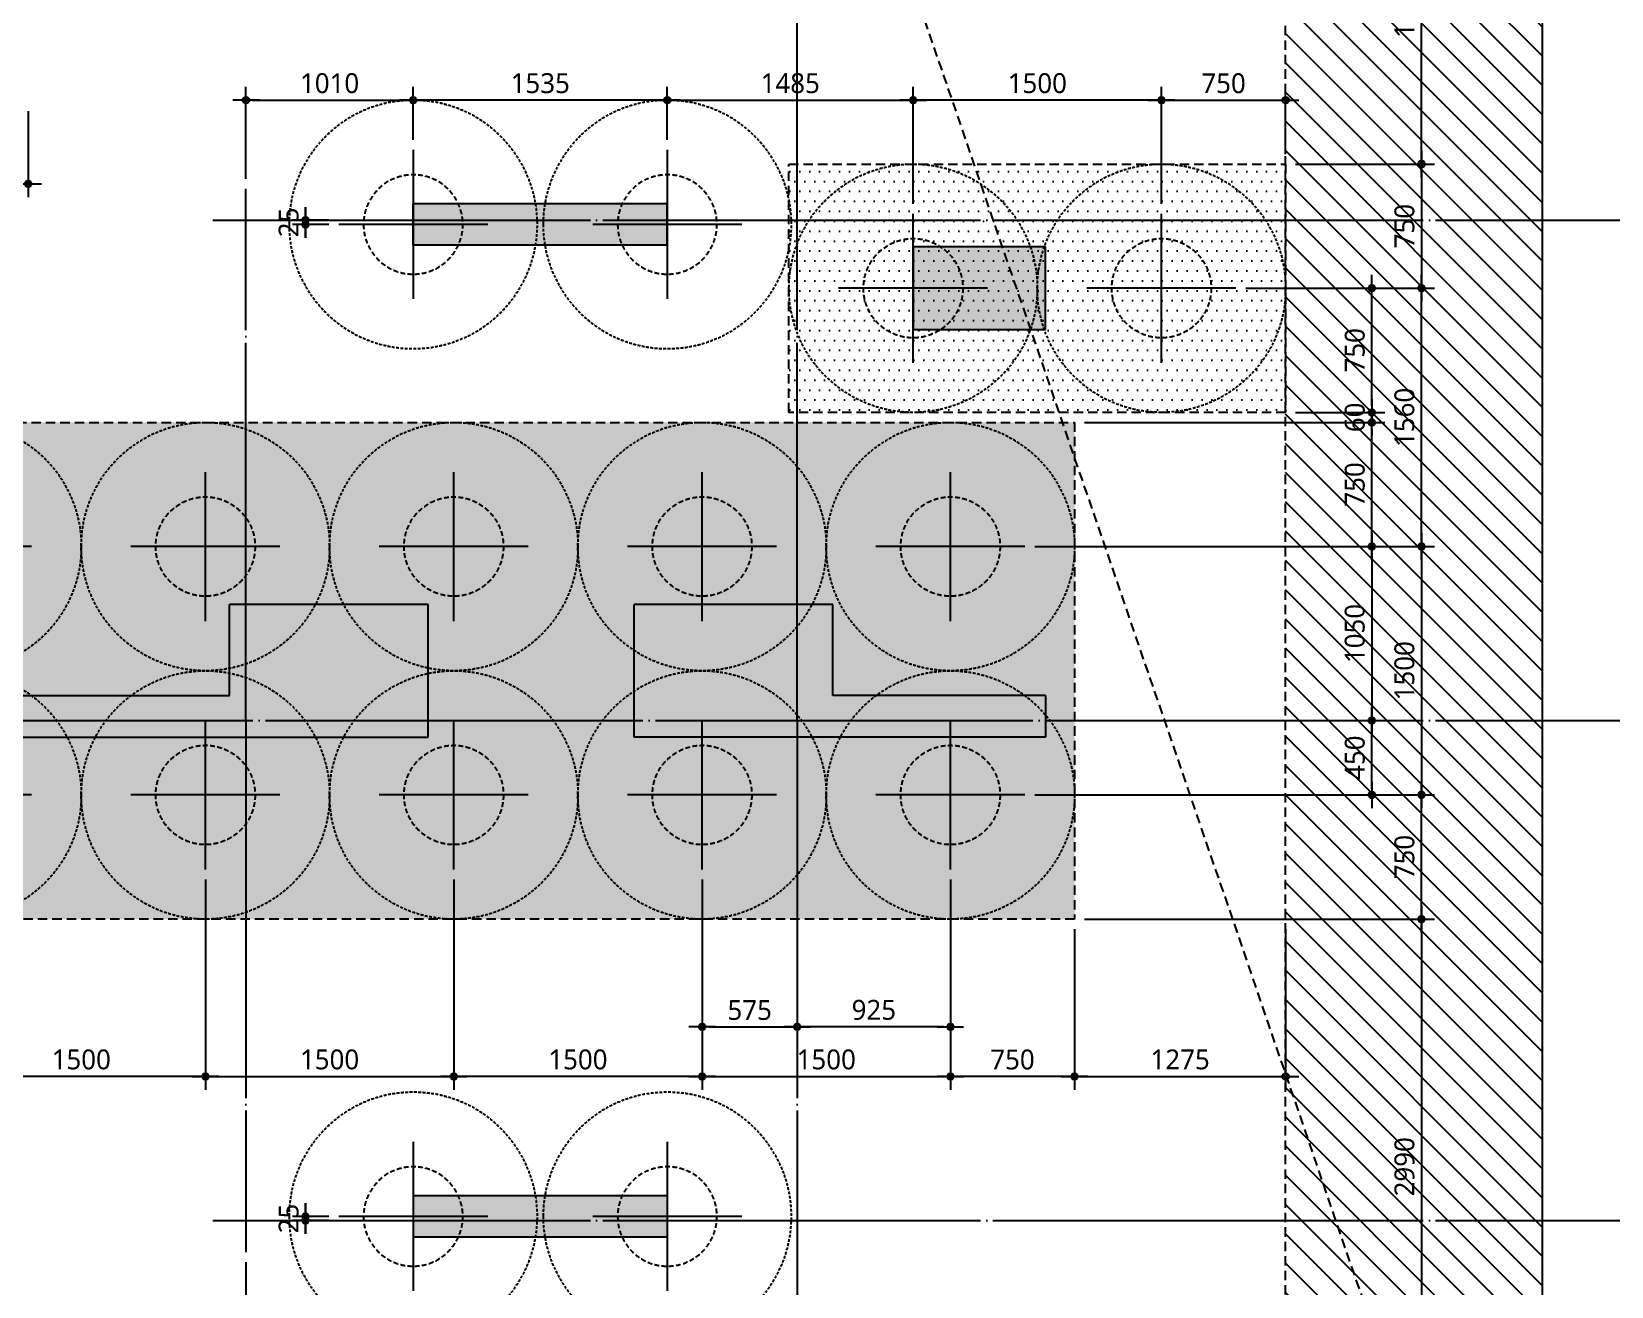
# Model space of a CAD drawing. Header units: millimetres. Extents: x 317501 to 814054, y -400799 to -14117.
# Drawn here: x 795174 to 804717, y -47034 to -39457 of the extents above; entities that cross this region are included whole.
import ezdxf
from ezdxf.xclip import XClip

# ---------------------------------------------------------------- set-up
doc = ezdxf.new("R2010")
doc.units = ezdxf.units.MM
doc.header["$LTSCALE"] = 38
doc.header["$XCLIPFRAME"] = 0
for name, pattern in [('CEN', [62, 60, -1, 0, -1]), ('XS-기초$0$CEN', [62, 60, -1, 0, -1]), ('XS-기초$0$HID', [2.3, 1.5, -0.8])]:
    doc.linetypes.add(name, pattern=pattern)
doc.layers.get('Defpoints').update_dxf_attribs({"color": 145})
for name, color, linetype in [('CEN', 1, 'CEN'), ('DIM', 7, 'Continuous'), ('DOT', 3, 'Continuous'), ('HAT', 5, 'Continuous'), ('XS-기초$0$252', 252, 'Continuous'), ('XS-기초$0$CEN', 1, 'XS-기초$0$CEN'), ('XS-기초$0$PILE', 3, 'XS-기초$0$HID'), ('XS-기초$0$WALL', 11, 'Continuous'), ('XS-기초$0$기초연단', 3, 'Continuous'), ('XS-기초$0$보강구간', 6, 'XS-기초$0$HID')]:
    doc.layers.add(name, color=color, linetype=linetype)
for name, color, linetype, plot in [('DEFPOINT', 144, 'Continuous', False), ('XS-기초$0$0106', 30, 'XS-기초$0$HID', False), ('XS-기초$0$DEFPOINT', 144, 'Continuous', False)]:
    doc.layers.add(name, color=color, linetype=linetype, plot=plot)
doc.styles.add('맑은고딕', font='malgun.ttf')
doc.dimstyles.new('DIM_40', dxfattribs={"dimscale": 40, "dimtxt": 3, "dimasz": 1, "dimexe": 2, "dimexo": 1.5, "dimgap": 1, "dimtad": 1, "dimdec": 0, "dimzin": 0, "dimdsep": 46, "dimtxsty": '맑은고딕', "dimblk1": 'DIMDOT', "dimblk2": 'DIMDOT', "dimsah": 1, "dimcen": 0.09, "dimdle": 2, "dimclrd": 7, "dimclre": 7, "dimclrt": 6, "dimadec": 0, "dimazin": 0, "dimtfac": 1, "dimtdec": 0, "dimtix": 1, "dimtmove": 2, "dimatfit": 3, "dimldrblk": 'DIMDOT', "dimfxl": 0, "dimtolj": 1, "dimtzin": 0, "dimarcsym": 0})

# ---------------------------------------------------------------- blocks, each defined once
blk = doc.blocks.new('XS-기초$0$PILE-600')
at = {"layer": 'XS-기초$0$DEFPOINT', "color": 173, "linetype": 'XS-기초$0$HID', "ltscale": 0.3}
blk.add_circle((0, 0), 750, dxfattribs=at)
at = {"layer": 'XS-기초$0$PILE', "linetype": 'Continuous'}
for p, q in [((0, -450), (0, 450)), ((-450, 0), (450, 0))]:
    blk.add_line(p, q, dxfattribs=at)
at = {"layer": 'XS-기초$0$PILE', "ltscale": 0.5}
blk.add_circle((0, 0), 300, dxfattribs=at)
blk = doc.blocks.new('XS-기초$0$A$C762E058C')
at = {"layer": 'XS-기초$0$252'}
h = blk.add_hatch(color=256, dxfattribs=at)
h.dxf.hatch_style = 1
h.paths.add_polyline_path([(68150, -15900), (68150, -15100), (67650, -15100), (67650, -15900)])
h.paths.add_polyline_path([(60300, -15900), (60300, -15100), (59800, -15100), (59800, -15900)])
h.paths.add_polyline_path([(57590, -15900), (57340, -15900), (57340, -13415), (58140, -13415), (58140, -14615), (57590, -14615)])
h.paths.add_polyline_path([(58140, -12170), (58140, -10970), (57590, -10970), (57590, -8335), (58140, -8335), (58140, -6475), (57340, -6475), (57340, -12170)])
h.paths.add_polyline_path([(64580, -14615), (63780, -14615), (63780, -13415), (64580, -13415)])
h.paths.add_polyline_path([(68050, -13615), (67800, -13615), (67800, -12080), (68050, -12080)])
h.paths.add_polyline_path([(64580, -12170), (63780, -12170), (63780, -10970), (64580, -10970)])
h.paths.add_polyline_path([(70980, -12170), (70480, -12170), (70480, -10970), (71280, -10970), (71280, -15900), (70980, -15900), (70980, -14615), (70480, -14615), (70480, -13415), (70980, -13415)])
h.paths.add_polyline_path([(60310, -13615), (60560, -13615), (60560, -12080), (60310, -12080)])
h.paths.add_polyline_path([(50800, -12170), (50800, -10970), (50000, -10970), (50000, -12170)])
h.paths.add_polyline_path([(50800, -14615), (50800, -13415), (50000, -13415), (50000, -14615)])
h.paths.add_polyline_path([(46830, -13615), (47080, -13615), (47080, -12080), (46830, -12080)])
h.paths.add_polyline_path([(52175, -6475), (52175, -8335), (49225, -8335), (49225, -6475), (49925, -6475), (49925, -7635), (50700, -7635), (51475, -7635), (51475, -6475)])
h.paths.add_polyline_path([(63405, -6475), (63405, -7635), (64180, -7635), (64955, -7635), (64955, -6475), (65655, -6475), (65655, -8335), (62705, -8335), (62705, -6475)])
h.paths.add_polyline_path([(54570, -13615), (54320, -13615), (54320, -12080), (54570, -12080)])
h.paths.add_polyline_path([(62555, -4685), (62055, -4685), (62055, -2075), (61155, -2075), (61155, -2375), (61755, -2375), (61755, -4675), (56855, -4675), (56855, -2375), (57455, -2375), (57455, -2075), (56555, -2075), (56555, -4675), (54205, -4675), (54205, -4975), (61755, -4975), (61755, -5185), (62555, -5185)])
h.paths.add_polyline_path([(59965, -2075), (59965, -2375), (58645, -2375), (58645, -2075)], flags=17)
h.paths.add_polyline_path([(67650, -5185), (68450, -5185), (68450, -4685), (67650, -4685)])
h.paths.add_polyline_path([(80600, -5275), (80600, -4475), (80100, -4475), (80100, -5275)])
h.paths.add_polyline_path([(48285, -215), (48285, -340), (48285, -465), (51055, -465), (51055, -1885), (52105, -1885), (52105, -2375), (52405, -2375), (52405, -1585), (51355, -1585), (51355, -340), (51355, 905), (52405, 905), (52405, 1695), (52105, 1695), (52105, 1205), (51055, 1205), (51055, -215)])
h.paths.add_polyline_path([(48285, 7825), (48285, 7700), (48285, 7575), (51055, 7575), (51055, 6155), (52105, 6155), (52105, 5665), (52405, 5665), (52405, 6455), (51355, 6455), (51355, 7700), (51355, 8945), (52405, 8945), (52405, 9735), (52105, 9735), (52105, 9245), (51055, 9245), (51055, 7825)])
h.paths.add_polyline_path([(51405, 14290), (51405, 14540), (50775, 14540), (50775, 14290)])
h.paths.add_polyline_path([(52105, 13685), (52105, 14485), (52405, 14485), (52405, 13685)])
h.paths.add_polyline_path([(44765, 14270), (45065, 14270), (45065, 14670), (44765, 14670)])
h.paths.add_polyline_path([(45765, 14290), (45765, 14540), (47000, 14540), (47000, 14290)])
h.paths.add_polyline_path([(44765, 21250), (45065, 21250), (45065, 20850), (44765, 20850)])
h.paths.add_polyline_path([(45765, 21230), (45765, 20980), (47000, 20980), (47000, 21230)])
h.paths.add_polyline_path([(51405, 21230), (51405, 20980), (50775, 20980), (50775, 21230)])
h.paths.add_polyline_path([(52105, 21835), (52105, 21035), (52405, 21035), (52405, 21835)])
blk = doc.blocks.new('XS-기초')
at = {"layer": 'XS-기초$0$0106'}
blk.add_line((146982.1, 171824.9), (463098.6, 280124.8), dxfattribs=at)
at = {"layer": 'XS-기초$0$CEN'}
for p, q in [((175750, 191825), (175750, 182400)), ((175750, 191825), (175750, 182400)), ((172730, 187430), (172730, 182400)), ((178770, 187430), (178770, 182400)), ((175750, 187230), (172540, 187230)), ((175750, 187230), (178960, 187230)), ((175750, 183900), (169035, 183900)), ((175750, 183900), (182490, 183900))]:
    blk.add_line(p, q, dxfattribs=at)
at = {"layer": 'XS-기초$0$WALL'}
for p, q in [((175650, 191825), (175650, 186130)), ((175900, 189965), (175900, 187330)), ((175900, 187330), (176450, 187330)), ((176450, 186130), (176450, 187330)), ((172630, 184685), (172630, 186220)), ((172880, 186220), (172630, 186220)), ((172880, 184685), (172880, 186220)), ((178620, 184685), (178620, 186220)), ((178620, 186220), (178870, 186220)), ((178870, 184685), (178870, 186220)), ((175650, 186130), (176450, 186130)), ((175650, 184885), (176450, 184885)), ((175650, 182400), (175650, 184885)), ((176450, 183685), (176450, 184885)), ((172880, 184685), (172630, 184685)), ((178620, 184685), (178870, 184685)), ((175900, 183685), (176450, 183685)), ((175900, 182400), (175900, 183685)), ((178610, 183200), (178110, 183200)), ((178110, 183200), (178110, 182400)), ((178610, 182400), (178610, 183200)), ((175900, 182400), (175650, 182400)), ((178110, 182400), (178610, 182400))]:
    blk.add_line(p, q, dxfattribs=at)
at = {"layer": 'XS-기초$0$기초연단', "linetype": 'XS-기초$0$HID'}
blk.add_line((159785, 180950), (190940, 180950), dxfattribs=at)
at = {"layer": 'XS-기초$0$보강구간'}
for points in [[(177550, 182225), (174550, 182225), (174550, 189575), (177550, 189575)], [(179110, 183950), (179110, 180950), (177610, 180950), (177610, 183950)]]:
    blk.add_lwpolyline(points, close=True, dxfattribs=at)
at = {"layer": 'XS-기초$0$252'}
blk.add_blockref('XS-기초$0$A$C762E058C', (118310, 198300), dxfattribs=at)
at = {"layer": 'XS-기초$0$PILE'}
for p in [(175300, 188975), (176800, 188975), (175300, 187475), (176800, 187475), (175300, 185975), (176800, 185975), (175300, 184475), (176800, 184475), (178360, 183200), (175300, 182975), (176800, 182975), (178360, 181700)]:
    blk.add_blockref('XS-기초$0$PILE-600', p, dxfattribs=at)
at = {"layer": 'XS-기초$0$PILE', "xscale": -1}
for p in [(172755, 186220), (178745, 186220), (172755, 184685), (178745, 184685)]:
    blk.add_blockref('XS-기초$0$PILE-600', p, dxfattribs=at)
blk = doc.blocks.new('DIMDOT')
at = {"layer": 'DIM', "linetype": 'Continuous'}
blk.add_line((-2, 0), (2, 0), dxfattribs=at)
for radius in [0.5, 0.25]:
    blk.add_circle((0, 0), radius, dxfattribs=at)
blk = doc.blocks.new('*D636')
at = {"layer": 'Defpoints', "color": 0, "linetype": 'Continuous', "transparency": 16777216}
for p in [(794404.1, -39576.8), (795154.1, -39876.8), (795154.1, -40376.8)]:
    blk.add_point(p, dxfattribs=at)
at = {"layer": 'DIM', "color": 7, "linetype": 'Continuous', "lineweight": -2, "transparency": 16777216}
for p, q in [((794404.1, -39636.8), (794404.1, -40456.8)), ((795154.1, -39936.8), (795154.1, -40456.8)), ((794444.1, -40376.8), (795114.1, -40376.8))]:
    blk.add_line(p, q, dxfattribs=at)
at = {"layer": 'DIM', "color": 7, "linetype": 'Continuous', "lineweight": -2, "transparency": 16777216, "xscale": 40, "yscale": 40, "zscale": 40, "rotation": 180}
blk.add_blockref('DIMDOT', (794404.1, -40376.8), dxfattribs=at)
at = {"layer": 'DIM', "color": 7, "linetype": 'Continuous', "lineweight": -2, "transparency": 16777216, "xscale": 40, "yscale": 40, "zscale": 40}
blk.add_blockref('DIMDOT', (795154.1, -40376.8), dxfattribs=at)
at = {"layer": 'DIM', "color": 6, "linetype": 'Continuous', "transparency": 16777216, "insert": (794779.1, -40274.8), "char_height": 120, "attachment_point": 5, "style": '맑은고딕'}
blk.add_mtext('\\A1;750', dxfattribs=at)
blk = doc.blocks.new('*D684')
at = {"layer": 'Defpoints', "color": 0, "linetype": 'Continuous', "transparency": 16777216}
for p in [(801174.1, -42566.8), (801174.1, -44066.8), (803569.1, -44066.8)]:
    blk.add_point(p, dxfattribs=at)
at = {"layer": 'DIM', "color": 7, "linetype": 'Continuous', "lineweight": -2, "transparency": 16777216}
for p, q in [((801234.1, -42566.8), (803649.1, -42566.8)), ((803569.1, -42606.8), (803569.1, -44026.8)), ((801234.1, -44066.8), (803649.1, -44066.8))]:
    blk.add_line(p, q, dxfattribs=at)
at = {"layer": 'DIM', "color": 7, "linetype": 'Continuous', "lineweight": -2, "transparency": 16777216, "xscale": 40, "yscale": 40, "zscale": 40}
for p, rotation in [((803569.1, -42566.8), 90), ((803569.1, -44066.8), 270)]:
    blk.add_blockref('DIMDOT', p, dxfattribs=dict(at, rotation=rotation))
at = {"layer": 'DIM', "color": 6, "linetype": 'Continuous', "transparency": 16777216, "insert": (803466.8, -43316.8), "char_height": 120, "attachment_point": 5, "rotation": 90, "style": '맑은고딕'}
blk.add_mtext('\\A1;1500', dxfattribs=at)
blk = doc.blocks.new('*D685')
at = {"layer": 'Defpoints', "color": 0, "linetype": 'Continuous', "transparency": 16777216}
for p in [(802449.1, -41006.8), (803569.1, -41006.8), (801174.1, -42566.8)]:
    blk.add_point(p, dxfattribs=at)
at = {"layer": 'DIM', "color": 7, "linetype": 'Continuous', "lineweight": -2, "transparency": 16777216}
for p, q in [((802509.1, -41006.8), (803649.1, -41006.8)), ((803569.1, -42526.8), (803569.1, -41046.8)), ((801234.1, -42566.8), (803649.1, -42566.8))]:
    blk.add_line(p, q, dxfattribs=at)
at = {"layer": 'DIM', "color": 7, "linetype": 'Continuous', "lineweight": -2, "transparency": 16777216, "xscale": 40, "yscale": 40, "zscale": 40}
for p, rotation in [((803569.1, -41006.8), 90), ((803569.1, -42566.8), 270)]:
    blk.add_blockref('DIMDOT', p, dxfattribs=dict(at, rotation=rotation))
at = {"layer": 'DIM', "color": 6, "linetype": 'Continuous', "transparency": 16777216, "insert": (803466.8, -41786.8), "char_height": 120, "attachment_point": 5, "rotation": 90, "style": '맑은고딕'}
blk.add_mtext('\\A1;1560', dxfattribs=at)
blk = doc.blocks.new('*D686')
at = {"layer": 'Defpoints', "color": 0, "linetype": 'Continuous', "transparency": 16777216}
for p in [(802449.1, -41006.8), (803269.1, -41006.8), (802749.1, -41756.8)]:
    blk.add_point(p, dxfattribs=at)
at = {"layer": 'DIM', "color": 7, "linetype": 'Continuous', "lineweight": -2, "transparency": 16777216}
for p, q in [((802509.1, -41006.8), (803349.1, -41006.8)), ((803269.1, -41716.8), (803269.1, -41046.8)), ((802809.1, -41756.8), (803349.1, -41756.8))]:
    blk.add_line(p, q, dxfattribs=at)
at = {"layer": 'DIM', "color": 7, "linetype": 'Continuous', "lineweight": -2, "transparency": 16777216, "xscale": 40, "yscale": 40, "zscale": 40}
for p, rotation in [((803269.1, -41006.8), 90), ((803269.1, -41756.8), 270)]:
    blk.add_blockref('DIMDOT', p, dxfattribs=dict(at, rotation=rotation))
at = {"layer": 'DIM', "color": 6, "linetype": 'Continuous', "transparency": 16777216, "insert": (803167.1, -41381.8), "char_height": 120, "attachment_point": 5, "rotation": 90, "style": '맑은고딕'}
blk.add_mtext('\\A1;750', dxfattribs=at)
blk = doc.blocks.new('*D687')
at = {"layer": 'Defpoints', "color": 0, "linetype": 'Continuous', "transparency": 16777216}
for p in [(801174.1, -44066.8), (803569.1, -44066.8), (801474.1, -44816.8)]:
    blk.add_point(p, dxfattribs=at)
at = {"layer": 'DIM', "color": 7, "linetype": 'Continuous', "lineweight": -2, "transparency": 16777216}
for p, q in [((801234.1, -44066.8), (803649.1, -44066.8)), ((803569.1, -44776.8), (803569.1, -44106.8)), ((801534.1, -44816.8), (803649.1, -44816.8))]:
    blk.add_line(p, q, dxfattribs=at)
at = {"layer": 'DIM', "color": 7, "linetype": 'Continuous', "lineweight": -2, "transparency": 16777216, "xscale": 40, "yscale": 40, "zscale": 40}
for p, rotation in [((803569.1, -44066.8), 90), ((803569.1, -44816.8), 270)]:
    blk.add_blockref('DIMDOT', p, dxfattribs=dict(at, rotation=rotation))
at = {"layer": 'DIM', "color": 6, "linetype": 'Continuous', "transparency": 16777216, "insert": (803467.1, -44441.8), "char_height": 120, "attachment_point": 5, "rotation": 90, "style": '맑은고딕'}
blk.add_mtext('\\A1;750', dxfattribs=at)
blk = doc.blocks.new('*D688')
at = {"layer": 'Defpoints', "color": 0, "linetype": 'Continuous', "transparency": 16777216}
for p in [(802749.1, -40256.8), (802449.1, -41006.8), (803569.1, -41006.8)]:
    blk.add_point(p, dxfattribs=at)
at = {"layer": 'DIM', "color": 7, "linetype": 'Continuous', "lineweight": -2, "transparency": 16777216}
for p, q in [((802809.1, -40256.8), (803649.1, -40256.8)), ((803569.1, -40296.8), (803569.1, -40966.8)), ((802509.1, -41006.8), (803649.1, -41006.8))]:
    blk.add_line(p, q, dxfattribs=at)
at = {"layer": 'DIM', "color": 7, "linetype": 'Continuous', "lineweight": -2, "transparency": 16777216, "xscale": 40, "yscale": 40, "zscale": 40}
for p, rotation in [((803569.1, -40256.8), 90), ((803569.1, -41006.8), 270)]:
    blk.add_blockref('DIMDOT', p, dxfattribs=dict(at, rotation=rotation))
at = {"layer": 'DIM', "color": 6, "linetype": 'Continuous', "transparency": 16777216, "insert": (803467.1, -40631.8), "char_height": 120, "attachment_point": 5, "rotation": 90, "style": '맑은고딕'}
blk.add_mtext('\\A1;750', dxfattribs=at)
blk = doc.blocks.new('*D689')
at = {"layer": 'Defpoints', "color": 0, "linetype": 'Continuous', "transparency": 16777216}
for p in [(802749.1, -41756.8), (801474.1, -41816.8), (803269.1, -41816.8)]:
    blk.add_point(p, dxfattribs=at)
at = {"layer": 'DIM', "color": 7, "linetype": 'Continuous', "lineweight": -2, "transparency": 16777216}
for p, q in [((803269.1, -41716.8), (803269.1, -41676.8)), ((802809.1, -41756.8), (803349.1, -41756.8)), ((803269.1, -41756.8), (803269.1, -41816.8)), ((801534.1, -41816.8), (803349.1, -41816.8)), ((803269.1, -41856.8), (803269.1, -41896.8))]:
    blk.add_line(p, q, dxfattribs=at)
at = {"layer": 'DIM', "color": 7, "linetype": 'Continuous', "lineweight": -2, "transparency": 16777216, "xscale": 40, "yscale": 40, "zscale": 40}
for p, rotation in [((803269.1, -41756.8), 270), ((803269.1, -41816.8), 90)]:
    blk.add_blockref('DIMDOT', p, dxfattribs=dict(at, rotation=rotation))
at = {"layer": 'DIM', "color": 6, "linetype": 'Continuous', "transparency": 16777216, "insert": (803167.1, -41786.8), "char_height": 120, "attachment_point": 5, "rotation": 90, "style": '맑은고딕'}
blk.add_mtext('\\A1;60', dxfattribs=at)
blk = doc.blocks.new('*D690')
at = {"layer": 'Defpoints', "color": 0, "linetype": 'Continuous', "transparency": 16777216}
for p in [(801474.1, -41816.8), (803269.1, -41816.8), (801174.1, -42566.8)]:
    blk.add_point(p, dxfattribs=at)
at = {"layer": 'DIM', "color": 7, "linetype": 'Continuous', "lineweight": -2, "transparency": 16777216}
for p, q in [((801534.1, -41816.8), (803349.1, -41816.8)), ((803269.1, -42526.8), (803269.1, -41856.8)), ((801234.1, -42566.8), (803349.1, -42566.8))]:
    blk.add_line(p, q, dxfattribs=at)
at = {"layer": 'DIM', "color": 7, "linetype": 'Continuous', "lineweight": -2, "transparency": 16777216, "xscale": 40, "yscale": 40, "zscale": 40}
for p, rotation in [((803269.1, -41816.8), 90), ((803269.1, -42566.8), 270)]:
    blk.add_blockref('DIMDOT', p, dxfattribs=dict(at, rotation=rotation))
at = {"layer": 'DIM', "color": 6, "linetype": 'Continuous', "transparency": 16777216, "insert": (803167.1, -42191.8), "char_height": 120, "attachment_point": 5, "rotation": 90, "style": '맑은고딕'}
blk.add_mtext('\\A1;750', dxfattribs=at)
blk = doc.blocks.new('*D691')
at = {"layer": 'Defpoints', "color": 0, "linetype": 'Continuous', "transparency": 16777216}
for p in [(801174.1, -42566.8), (801474.1, -43616.8), (803269.1, -43616.8)]:
    blk.add_point(p, dxfattribs=at)
at = {"layer": 'DIM', "color": 7, "linetype": 'Continuous', "lineweight": -2, "transparency": 16777216}
for p, q in [((801234.1, -42566.8), (803349.1, -42566.8)), ((803269.1, -42606.8), (803269.1, -43576.8)), ((801534.1, -43616.8), (803349.1, -43616.8))]:
    blk.add_line(p, q, dxfattribs=at)
at = {"layer": 'DIM', "color": 7, "linetype": 'Continuous', "lineweight": -2, "transparency": 16777216, "xscale": 40, "yscale": 40, "zscale": 40}
for p, rotation in [((803269.1, -42566.8), 90), ((803269.1, -43616.8), 270)]:
    blk.add_blockref('DIMDOT', p, dxfattribs=dict(at, rotation=rotation))
at = {"layer": 'DIM', "color": 6, "linetype": 'Continuous', "transparency": 16777216, "insert": (803166.8, -43091.8), "char_height": 120, "attachment_point": 5, "rotation": 90, "style": '맑은고딕'}
blk.add_mtext('\\A1;1050', dxfattribs=at)
blk = doc.blocks.new('*D692')
at = {"layer": 'Defpoints', "color": 0, "linetype": 'Continuous', "transparency": 16777216}
for p in [(801474.1, -43616.8), (803269.1, -43616.8), (801174.1, -44066.8)]:
    blk.add_point(p, dxfattribs=at)
at = {"layer": 'DIM', "color": 7, "linetype": 'Continuous', "lineweight": -2, "transparency": 16777216}
for p, q in [((801534.1, -43616.8), (803349.1, -43616.8)), ((803269.1, -44026.8), (803269.1, -43656.8)), ((801234.1, -44066.8), (803349.1, -44066.8))]:
    blk.add_line(p, q, dxfattribs=at)
at = {"layer": 'DIM', "color": 7, "linetype": 'Continuous', "lineweight": -2, "transparency": 16777216, "xscale": 40, "yscale": 40, "zscale": 40}
for p, rotation in [((803269.1, -43616.8), 90), ((803269.1, -44066.8), 270)]:
    blk.add_blockref('DIMDOT', p, dxfattribs=dict(at, rotation=rotation))
at = {"layer": 'DIM', "color": 6, "linetype": 'Continuous', "transparency": 16777216, "insert": (803167.1, -43841.8), "char_height": 120, "attachment_point": 5, "rotation": 90, "style": '맑은고딕'}
blk.add_mtext('\\A1;450', dxfattribs=at)
blk = doc.blocks.new('*D700')
at = {"layer": 'Defpoints', "color": 0, "linetype": 'Continuous', "transparency": 16777216}
for p in [(801474.1, -44816.8), (801944.1, -47806.8), (803569.1, -47806.8)]:
    blk.add_point(p, dxfattribs=at)
at = {"layer": 'DIM', "color": 7, "linetype": 'Continuous', "lineweight": -2, "transparency": 16777216}
for p, q in [((801534.1, -44816.8), (803649.1, -44816.8)), ((803569.1, -44856.8), (803569.1, -47766.8)), ((802004.1, -47806.8), (803649.1, -47806.8))]:
    blk.add_line(p, q, dxfattribs=at)
at = {"layer": 'DIM', "color": 7, "linetype": 'Continuous', "lineweight": -2, "transparency": 16777216, "xscale": 40, "yscale": 40, "zscale": 40}
for p, rotation in [((803569.1, -44816.8), 90), ((803569.1, -47806.8), 270)]:
    blk.add_blockref('DIMDOT', p, dxfattribs=dict(at, rotation=rotation))
at = {"layer": 'DIM', "color": 6, "linetype": 'Continuous', "transparency": 16777216, "insert": (803467.1, -46311.8), "char_height": 120, "attachment_point": 5, "rotation": 90, "style": '맑은고딕'}
blk.add_mtext('\\A1;2990', dxfattribs=at)
blk = doc.blocks.new('*D707')
at = {"layer": 'Defpoints', "color": 0, "linetype": 'Continuous', "transparency": 16777216}
for p in [(794724.1, -44516.8), (796224.1, -44516.8), (794724.1, -45766.8)]:
    blk.add_point(p, dxfattribs=at)
at = {"layer": 'DIM', "color": 7, "linetype": 'Continuous', "lineweight": -2, "transparency": 16777216}
for p, q in [((794724.1, -44576.8), (794724.1, -45846.8)), ((796224.1, -44576.8), (796224.1, -45846.8)), ((796184.1, -45766.8), (794764.1, -45766.8))]:
    blk.add_line(p, q, dxfattribs=at)
at = {"layer": 'DIM', "color": 7, "linetype": 'Continuous', "lineweight": -2, "transparency": 16777216, "xscale": 40, "yscale": 40, "zscale": 40, "rotation": 180}
blk.add_blockref('DIMDOT', (794724.1, -45766.8), dxfattribs=at)
at = {"layer": 'DIM', "color": 7, "linetype": 'Continuous', "lineweight": -2, "transparency": 16777216, "xscale": 40, "yscale": 40, "zscale": 40}
blk.add_blockref('DIMDOT', (796224.1, -45766.8), dxfattribs=at)
at = {"layer": 'DIM', "color": 6, "linetype": 'Continuous', "transparency": 16777216, "insert": (795474.1, -45664.4), "char_height": 120, "attachment_point": 5, "style": '맑은고딕'}
blk.add_mtext('\\A1;1500', dxfattribs=at)
blk = doc.blocks.new('*D708')
at = {"layer": 'Defpoints', "color": 0, "linetype": 'Continuous', "transparency": 16777216}
for p in [(796224.1, -44516.8), (797724.1, -44516.8), (797724.1, -45766.8)]:
    blk.add_point(p, dxfattribs=at)
at = {"layer": 'DIM', "color": 7, "linetype": 'Continuous', "lineweight": -2, "transparency": 16777216}
for p, q in [((796224.1, -44576.8), (796224.1, -45846.8)), ((797724.1, -44576.8), (797724.1, -45846.8)), ((796264.1, -45766.8), (797684.1, -45766.8))]:
    blk.add_line(p, q, dxfattribs=at)
at = {"layer": 'DIM', "color": 7, "linetype": 'Continuous', "lineweight": -2, "transparency": 16777216, "xscale": 40, "yscale": 40, "zscale": 40, "rotation": 180}
blk.add_blockref('DIMDOT', (796224.1, -45766.8), dxfattribs=at)
at = {"layer": 'DIM', "color": 7, "linetype": 'Continuous', "lineweight": -2, "transparency": 16777216, "xscale": 40, "yscale": 40, "zscale": 40}
blk.add_blockref('DIMDOT', (797724.1, -45766.8), dxfattribs=at)
at = {"layer": 'DIM', "color": 6, "linetype": 'Continuous', "transparency": 16777216, "insert": (796974.1, -45664.4), "char_height": 120, "attachment_point": 5, "style": '맑은고딕'}
blk.add_mtext('\\A1;1500', dxfattribs=at)
blk = doc.blocks.new('*D709')
at = {"layer": 'Defpoints', "color": 0, "linetype": 'Continuous', "transparency": 16777216}
for p in [(799224.1, -44516.8), (800724.1, -44516.8), (800724.1, -45766.8)]:
    blk.add_point(p, dxfattribs=at)
at = {"layer": 'DIM', "color": 7, "linetype": 'Continuous', "lineweight": -2, "transparency": 16777216}
for p, q in [((799224.1, -44576.8), (799224.1, -45846.8)), ((800724.1, -44576.8), (800724.1, -45846.8)), ((799264.1, -45766.8), (800684.1, -45766.8))]:
    blk.add_line(p, q, dxfattribs=at)
at = {"layer": 'DIM', "color": 7, "linetype": 'Continuous', "lineweight": -2, "transparency": 16777216, "xscale": 40, "yscale": 40, "zscale": 40, "rotation": 180}
blk.add_blockref('DIMDOT', (799224.1, -45766.8), dxfattribs=at)
at = {"layer": 'DIM', "color": 7, "linetype": 'Continuous', "lineweight": -2, "transparency": 16777216, "xscale": 40, "yscale": 40, "zscale": 40}
blk.add_blockref('DIMDOT', (800724.1, -45766.8), dxfattribs=at)
at = {"layer": 'DIM', "color": 6, "linetype": 'Continuous', "transparency": 16777216, "insert": (799974.1, -45664.4), "char_height": 120, "attachment_point": 5, "style": '맑은고딕'}
blk.add_mtext('\\A1;1500', dxfattribs=at)
blk = doc.blocks.new('*D710')
at = {"layer": 'Defpoints', "color": 0, "linetype": 'Continuous', "transparency": 16777216}
for p in [(797724.1, -44516.8), (799224.1, -44516.8), (797724.1, -45766.8)]:
    blk.add_point(p, dxfattribs=at)
at = {"layer": 'DIM', "color": 7, "linetype": 'Continuous', "lineweight": -2, "transparency": 16777216}
for p, q in [((797724.1, -44576.8), (797724.1, -45846.8)), ((799224.1, -44576.8), (799224.1, -45846.8)), ((799184.1, -45766.8), (797764.1, -45766.8))]:
    blk.add_line(p, q, dxfattribs=at)
at = {"layer": 'DIM', "color": 7, "linetype": 'Continuous', "lineweight": -2, "transparency": 16777216, "xscale": 40, "yscale": 40, "zscale": 40, "rotation": 180}
blk.add_blockref('DIMDOT', (797724.1, -45766.8), dxfattribs=at)
at = {"layer": 'DIM', "color": 7, "linetype": 'Continuous', "lineweight": -2, "transparency": 16777216, "xscale": 40, "yscale": 40, "zscale": 40}
blk.add_blockref('DIMDOT', (799224.1, -45766.8), dxfattribs=at)
at = {"layer": 'DIM', "color": 6, "linetype": 'Continuous', "transparency": 16777216, "insert": (798474.1, -45664.4), "char_height": 120, "attachment_point": 5, "style": '맑은고딕'}
blk.add_mtext('\\A1;1500', dxfattribs=at)
blk = doc.blocks.new('*D711')
at = {"layer": 'Defpoints', "color": 0, "linetype": 'Continuous', "transparency": 16777216}
for p in [(800724.1, -44516.8), (801474.1, -44816.8), (800724.1, -45766.8)]:
    blk.add_point(p, dxfattribs=at)
at = {"layer": 'DIM', "color": 7, "linetype": 'Continuous', "lineweight": -2, "transparency": 16777216}
for p, q in [((800724.1, -44576.8), (800724.1, -45846.8)), ((801474.1, -44876.8), (801474.1, -45846.8)), ((801434.1, -45766.8), (800764.1, -45766.8))]:
    blk.add_line(p, q, dxfattribs=at)
at = {"layer": 'DIM', "color": 7, "linetype": 'Continuous', "lineweight": -2, "transparency": 16777216, "xscale": 40, "yscale": 40, "zscale": 40, "rotation": 180}
blk.add_blockref('DIMDOT', (800724.1, -45766.8), dxfattribs=at)
at = {"layer": 'DIM', "color": 7, "linetype": 'Continuous', "lineweight": -2, "transparency": 16777216, "xscale": 40, "yscale": 40, "zscale": 40}
blk.add_blockref('DIMDOT', (801474.1, -45766.8), dxfattribs=at)
at = {"layer": 'DIM', "color": 6, "linetype": 'Continuous', "transparency": 16777216, "insert": (801099.1, -45664.8), "char_height": 120, "attachment_point": 5, "style": '맑은고딕'}
blk.add_mtext('\\A1;750', dxfattribs=at)
blk = doc.blocks.new('*D712')
at = {"layer": 'Defpoints', "color": 0, "linetype": 'Continuous', "transparency": 16777216}
for p in [(801474.1, -44816.8), (802749.1, -44816.8), (802749.1, -45766.8)]:
    blk.add_point(p, dxfattribs=at)
at = {"layer": 'DIM', "color": 7, "linetype": 'Continuous', "lineweight": -2, "transparency": 16777216}
for p, q in [((801474.1, -44876.8), (801474.1, -45846.8)), ((802749.1, -44876.8), (802749.1, -45846.8)), ((801514.1, -45766.8), (802709.1, -45766.8))]:
    blk.add_line(p, q, dxfattribs=at)
at = {"layer": 'DIM', "color": 7, "linetype": 'Continuous', "lineweight": -2, "transparency": 16777216, "xscale": 40, "yscale": 40, "zscale": 40, "rotation": 180}
blk.add_blockref('DIMDOT', (801474.1, -45766.8), dxfattribs=at)
at = {"layer": 'DIM', "color": 7, "linetype": 'Continuous', "lineweight": -2, "transparency": 16777216, "xscale": 40, "yscale": 40, "zscale": 40}
blk.add_blockref('DIMDOT', (802749.1, -45766.8), dxfattribs=at)
at = {"layer": 'DIM', "color": 6, "linetype": 'Continuous', "transparency": 16777216, "insert": (802111.6, -45664.4), "char_height": 120, "attachment_point": 5, "style": '맑은고딕'}
blk.add_mtext('\\A1;1275', dxfattribs=at)
blk = doc.blocks.new('*D713')
at = {"layer": 'Defpoints', "color": 0, "linetype": 'Continuous', "transparency": 16777216}
for p in [(799224.1, -44516.8), (799799.1, -44516.8), (799799.1, -45466.8)]:
    blk.add_point(p, dxfattribs=at)
at = {"layer": 'DIM', "color": 7, "linetype": 'Continuous', "lineweight": -2, "transparency": 16777216}
for p, q in [((799224.1, -44576.8), (799224.1, -45546.8)), ((799799.1, -44576.8), (799799.1, -45546.8)), ((799264.1, -45466.8), (799759.1, -45466.8))]:
    blk.add_line(p, q, dxfattribs=at)
at = {"layer": 'DIM', "color": 7, "linetype": 'Continuous', "lineweight": -2, "transparency": 16777216, "xscale": 40, "yscale": 40, "zscale": 40, "rotation": 180}
blk.add_blockref('DIMDOT', (799224.1, -45466.8), dxfattribs=at)
at = {"layer": 'DIM', "color": 7, "linetype": 'Continuous', "lineweight": -2, "transparency": 16777216, "xscale": 40, "yscale": 40, "zscale": 40}
blk.add_blockref('DIMDOT', (799799.1, -45466.8), dxfattribs=at)
at = {"layer": 'DIM', "color": 6, "linetype": 'Continuous', "transparency": 16777216, "insert": (799511.6, -45365.8), "char_height": 120, "attachment_point": 5, "style": '맑은고딕'}
blk.add_mtext('\\A1;575', dxfattribs=at)
blk = doc.blocks.new('*D714')
at = {"layer": 'Defpoints', "color": 0, "linetype": 'Continuous', "transparency": 16777216}
for p in [(799799.1, -44516.8), (800724.1, -44516.8), (799799.1, -45466.8)]:
    blk.add_point(p, dxfattribs=at)
at = {"layer": 'DIM', "color": 7, "linetype": 'Continuous', "lineweight": -2, "transparency": 16777216}
for p, q in [((799799.1, -44576.8), (799799.1, -45546.8)), ((800724.1, -44576.8), (800724.1, -45546.8)), ((800684.1, -45466.8), (799839.1, -45466.8))]:
    blk.add_line(p, q, dxfattribs=at)
at = {"layer": 'DIM', "color": 7, "linetype": 'Continuous', "lineweight": -2, "transparency": 16777216, "xscale": 40, "yscale": 40, "zscale": 40, "rotation": 180}
blk.add_blockref('DIMDOT', (799799.1, -45466.8), dxfattribs=at)
at = {"layer": 'DIM', "color": 7, "linetype": 'Continuous', "lineweight": -2, "transparency": 16777216, "xscale": 40, "yscale": 40, "zscale": 40}
blk.add_blockref('DIMDOT', (800724.1, -45466.8), dxfattribs=at)
at = {"layer": 'DIM', "color": 6, "linetype": 'Continuous', "transparency": 16777216, "insert": (800261.6, -45364.8), "char_height": 120, "attachment_point": 5, "style": '맑은고딕'}
blk.add_mtext('\\A1;925', dxfattribs=at)
blk = doc.blocks.new('*D720')
at = {"layer": 'Defpoints', "color": 0, "linetype": 'Continuous', "transparency": 16777216}
for p in [(796829.1, -46611.8), (797029.1, -46611.8), (797029.1, -46636.8)]:
    blk.add_point(p, dxfattribs=at)
at = {"layer": 'DIM', "color": 7, "linetype": 'Continuous', "lineweight": -2, "transparency": 16777216}
for p, q in [((796829.1, -46571.8), (796829.1, -46531.8)), ((796969.1, -46611.8), (796749.1, -46611.8)), ((796969.1, -46636.8), (796749.1, -46636.8)), ((796829.1, -46636.8), (796829.1, -46611.8)), ((796829.1, -46676.8), (796829.1, -46716.8))]:
    blk.add_line(p, q, dxfattribs=at)
at = {"layer": 'DIM', "color": 7, "linetype": 'Continuous', "lineweight": -2, "transparency": 16777216, "xscale": 40, "yscale": 40, "zscale": 40}
for p, rotation in [((796829.1, -46611.8), 270), ((796829.1, -46636.8), 90)]:
    blk.add_blockref('DIMDOT', p, dxfattribs=dict(at, rotation=rotation))
at = {"layer": 'DIM', "color": 6, "linetype": 'Continuous', "transparency": 16777216, "insert": (796727.1, -46624.3), "char_height": 120, "attachment_point": 5, "rotation": 90, "style": '맑은고딕'}
blk.add_mtext('\\A1;25', dxfattribs=at)
blk = doc.blocks.new('*D722')
at = {"layer": 'Defpoints', "color": 0, "linetype": 'Continuous', "transparency": 16777216}
for p in [(796469.1, -46826.8), (797479.1, -47061.8), (797479.1, -47361.8)]:
    blk.add_point(p, dxfattribs=at)
at = {"layer": 'DIM', "color": 7, "linetype": 'Continuous', "lineweight": -2, "transparency": 16777216}
for p, q in [((796469.1, -46886.8), (796469.1, -47441.8)), ((797479.1, -47121.8), (797479.1, -47441.8)), ((796509.1, -47361.8), (797439.1, -47361.8))]:
    blk.add_line(p, q, dxfattribs=at)
at = {"layer": 'DIM', "color": 7, "linetype": 'Continuous', "lineweight": -2, "transparency": 16777216, "xscale": 40, "yscale": 40, "zscale": 40, "rotation": 180}
blk.add_blockref('DIMDOT', (796469.1, -47361.8), dxfattribs=at)
at = {"layer": 'DIM', "color": 7, "linetype": 'Continuous', "lineweight": -2, "transparency": 16777216, "xscale": 40, "yscale": 40, "zscale": 40}
blk.add_blockref('DIMDOT', (797479.1, -47361.8), dxfattribs=at)
at = {"layer": 'DIM', "color": 6, "linetype": 'Continuous', "transparency": 16777216, "insert": (796974.1, -47259.4), "char_height": 120, "attachment_point": 5, "style": '맑은고딕'}
blk.add_mtext('\\A1;1010', dxfattribs=at)
blk = doc.blocks.new('*D728')
at = {"layer": 'Defpoints', "color": 0, "linetype": 'Continuous', "transparency": 16777216}
for p in [(796829.1, -40621.8), (797029.1, -40596.8), (797029.1, -40621.8)]:
    blk.add_point(p, dxfattribs=at)
at = {"layer": 'DIM', "color": 7, "linetype": 'Continuous', "lineweight": -2, "transparency": 16777216}
for p, q in [((796829.1, -40556.8), (796829.1, -40516.8)), ((796969.1, -40596.8), (796749.1, -40596.8)), ((796969.1, -40621.8), (796749.1, -40621.8)), ((796829.1, -40596.8), (796829.1, -40621.8)), ((796829.1, -40661.8), (796829.1, -40701.8))]:
    blk.add_line(p, q, dxfattribs=at)
at = {"layer": 'DIM', "color": 7, "linetype": 'Continuous', "lineweight": -2, "transparency": 16777216, "xscale": 40, "yscale": 40, "zscale": 40}
for p, rotation in [((796829.1, -40596.8), 270), ((796829.1, -40621.8), 90)]:
    blk.add_blockref('DIMDOT', p, dxfattribs=dict(at, rotation=rotation))
at = {"layer": 'DIM', "color": 6, "linetype": 'Continuous', "transparency": 16777216, "insert": (796727.1, -40609.3), "char_height": 120, "attachment_point": 5, "rotation": 90, "style": '맑은고딕'}
blk.add_mtext('\\A1;25', dxfattribs=at)
blk = doc.blocks.new('*D729')
at = {"layer": 'Defpoints', "color": 0, "linetype": 'Continuous', "transparency": 16777216}
for p in [(797479.1, -39871.8), (797479.1, -40171.8), (799014.1, -40171.8)]:
    blk.add_point(p, dxfattribs=at)
at = {"layer": 'DIM', "color": 7, "linetype": 'Continuous', "lineweight": -2, "transparency": 16777216}
for p, q in [((797479.1, -40111.8), (797479.1, -39791.8)), ((799014.1, -40111.8), (799014.1, -39791.8)), ((798974.1, -39871.8), (797519.1, -39871.8))]:
    blk.add_line(p, q, dxfattribs=at)
at = {"layer": 'DIM', "color": 7, "linetype": 'Continuous', "lineweight": -2, "transparency": 16777216, "xscale": 40, "yscale": 40, "zscale": 40, "rotation": 180}
blk.add_blockref('DIMDOT', (797479.1, -39871.8), dxfattribs=at)
at = {"layer": 'DIM', "color": 7, "linetype": 'Continuous', "lineweight": -2, "transparency": 16777216, "xscale": 40, "yscale": 40, "zscale": 40}
blk.add_blockref('DIMDOT', (799014.1, -39871.8), dxfattribs=at)
at = {"layer": 'DIM', "color": 6, "linetype": 'Continuous', "transparency": 16777216, "insert": (798246.6, -39769.4), "char_height": 120, "attachment_point": 5, "style": '맑은고딕'}
blk.add_mtext('\\A1;1535', dxfattribs=at)
blk = doc.blocks.new('*D730')
at = {"layer": 'Defpoints', "color": 0, "linetype": 'Continuous', "transparency": 16777216}
for p in [(797479.1, -39871.8), (797479.1, -40171.8), (796469.1, -40406.8)]:
    blk.add_point(p, dxfattribs=at)
at = {"layer": 'DIM', "color": 7, "linetype": 'Continuous', "lineweight": -2, "transparency": 16777216}
for p, q in [((796469.1, -40346.8), (796469.1, -39791.8)), ((797479.1, -40111.8), (797479.1, -39791.8)), ((796509.1, -39871.8), (797439.1, -39871.8))]:
    blk.add_line(p, q, dxfattribs=at)
at = {"layer": 'DIM', "color": 7, "linetype": 'Continuous', "lineweight": -2, "transparency": 16777216, "xscale": 40, "yscale": 40, "zscale": 40, "rotation": 180}
blk.add_blockref('DIMDOT', (796469.1, -39871.8), dxfattribs=at)
at = {"layer": 'DIM', "color": 7, "linetype": 'Continuous', "lineweight": -2, "transparency": 16777216, "xscale": 40, "yscale": 40, "zscale": 40}
blk.add_blockref('DIMDOT', (797479.1, -39871.8), dxfattribs=at)
at = {"layer": 'DIM', "color": 6, "linetype": 'Continuous', "transparency": 16777216, "insert": (796974.1, -39769.4), "char_height": 120, "attachment_point": 5, "style": '맑은고딕'}
blk.add_mtext('\\A1;1010', dxfattribs=at)
blk = doc.blocks.new('*D731')
at = {"layer": 'Defpoints', "color": 0, "linetype": 'Continuous', "transparency": 16777216}
for p in [(800499.1, -39871.8), (799014.1, -40171.8), (800499.1, -40556.8)]:
    blk.add_point(p, dxfattribs=at)
at = {"layer": 'DIM', "color": 7, "linetype": 'Continuous', "lineweight": -2, "transparency": 16777216}
for p, q in [((799014.1, -40111.8), (799014.1, -39791.8)), ((800499.1, -40496.8), (800499.1, -39791.8)), ((799054.1, -39871.8), (800459.1, -39871.8))]:
    blk.add_line(p, q, dxfattribs=at)
at = {"layer": 'DIM', "color": 7, "linetype": 'Continuous', "lineweight": -2, "transparency": 16777216, "xscale": 40, "yscale": 40, "zscale": 40, "rotation": 180}
blk.add_blockref('DIMDOT', (799014.1, -39871.8), dxfattribs=at)
at = {"layer": 'DIM', "color": 7, "linetype": 'Continuous', "lineweight": -2, "transparency": 16777216, "xscale": 40, "yscale": 40, "zscale": 40}
blk.add_blockref('DIMDOT', (800499.1, -39871.8), dxfattribs=at)
at = {"layer": 'DIM', "color": 6, "linetype": 'Continuous', "transparency": 16777216, "insert": (799756.6, -39769.4), "char_height": 120, "attachment_point": 5, "style": '맑은고딕'}
blk.add_mtext('\\A1;1485', dxfattribs=at)
blk = doc.blocks.new('*D732')
at = {"layer": 'Defpoints', "color": 0, "linetype": 'Continuous', "transparency": 16777216}
for p in [(800499.1, -39871.8), (800499.1, -40556.8), (801999.1, -40556.8)]:
    blk.add_point(p, dxfattribs=at)
at = {"layer": 'DIM', "color": 7, "linetype": 'Continuous', "lineweight": -2, "transparency": 16777216}
for p, q in [((800499.1, -40496.8), (800499.1, -39791.8)), ((801999.1, -40496.8), (801999.1, -39791.8)), ((801959.1, -39871.8), (800539.1, -39871.8))]:
    blk.add_line(p, q, dxfattribs=at)
at = {"layer": 'DIM', "color": 7, "linetype": 'Continuous', "lineweight": -2, "transparency": 16777216, "xscale": 40, "yscale": 40, "zscale": 40, "rotation": 180}
blk.add_blockref('DIMDOT', (800499.1, -39871.8), dxfattribs=at)
at = {"layer": 'DIM', "color": 7, "linetype": 'Continuous', "lineweight": -2, "transparency": 16777216, "xscale": 40, "yscale": 40, "zscale": 40}
blk.add_blockref('DIMDOT', (801999.1, -39871.8), dxfattribs=at)
at = {"layer": 'DIM', "color": 6, "linetype": 'Continuous', "transparency": 16777216, "insert": (801249.1, -39769.4), "char_height": 120, "attachment_point": 5, "style": '맑은고딕'}
blk.add_mtext('\\A1;1500', dxfattribs=at)
blk = doc.blocks.new('*D733')
at = {"layer": 'Defpoints', "color": 0, "linetype": 'Continuous', "transparency": 16777216}
for p in [(802749.1, -39871.8), (802749.1, -40256.8), (801999.1, -40556.8)]:
    blk.add_point(p, dxfattribs=at)
at = {"layer": 'DIM', "color": 7, "linetype": 'Continuous', "lineweight": -2, "transparency": 16777216}
for p, q in [((801999.1, -40496.8), (801999.1, -39791.8)), ((802749.1, -40196.8), (802749.1, -39791.8)), ((802039.1, -39871.8), (802709.1, -39871.8))]:
    blk.add_line(p, q, dxfattribs=at)
at = {"layer": 'DIM', "color": 7, "linetype": 'Continuous', "lineweight": -2, "transparency": 16777216, "xscale": 40, "yscale": 40, "zscale": 40, "rotation": 180}
blk.add_blockref('DIMDOT', (801999.1, -39871.8), dxfattribs=at)
at = {"layer": 'DIM', "color": 7, "linetype": 'Continuous', "lineweight": -2, "transparency": 16777216, "xscale": 40, "yscale": 40, "zscale": 40}
blk.add_blockref('DIMDOT', (802749.1, -39871.8), dxfattribs=at)
at = {"layer": 'DIM', "color": 6, "linetype": 'Continuous', "transparency": 16777216, "insert": (802374.1, -39769.8), "char_height": 120, "attachment_point": 5, "style": '맑은고딕'}
blk.add_mtext('\\A1;750', dxfattribs=at)
blk = doc.blocks.new('*D747')
at = {"layer": 'Defpoints', "color": 0, "linetype": 'Continuous', "transparency": 16777216}
for p in [(801194.1, -38376.8), (803569.1, -38376.8), (802749.1, -40256.8)]:
    blk.add_point(p, dxfattribs=at)
at = {"layer": 'DIM', "color": 7, "linetype": 'Continuous', "lineweight": -2, "transparency": 16777216}
for p, q in [((801254.1, -38376.8), (803649.1, -38376.8)), ((803569.1, -40216.8), (803569.1, -38416.8)), ((802809.1, -40256.8), (803649.1, -40256.8))]:
    blk.add_line(p, q, dxfattribs=at)
at = {"layer": 'DIM', "color": 7, "linetype": 'Continuous', "lineweight": -2, "transparency": 16777216, "xscale": 40, "yscale": 40, "zscale": 40}
for p, rotation in [((803569.1, -38376.8), 90), ((803569.1, -40256.8), 270)]:
    blk.add_blockref('DIMDOT', p, dxfattribs=dict(at, rotation=rotation))
at = {"layer": 'DIM', "color": 6, "linetype": 'Continuous', "transparency": 16777216, "insert": (803466.8, -39316.8), "char_height": 120, "attachment_point": 5, "rotation": 90, "style": '맑은고딕'}
blk.add_mtext('\\A1;1880', dxfattribs=at)

msp = doc.modelspace()

# ---------------------------------------------------------------- hatches: boundary and pattern name
at = {"layer": 'DOT'}
h = msp.add_hatch(dxfattribs=at)
h.set_pattern_fill('DOTS', color=256, scale=60, style=0)
h.set_pattern_definition([(360, (1029614.12, -204941.77), (30, 60), [0, -60])])
h.paths.add_polyline_path([(802749.1, -40256.8), (802749.1, -41756.8), (799749.1, -41756.8), (799749.1, -40256.8)])
h = msp.add_hatch(dxfattribs=at)
h.set_pattern_fill('DOTS', color=256, scale=60, style=0)
h.set_pattern_definition([(360, (1023989.12, -208001.77), (30, 60), [0, -60])])
h.paths.add_polyline_path([(801474.1, -41816.8), (801474.1, -44816.8), (794124.1, -44816.8), (794124.1, -41816.8)])
at = {"layer": 'HAT'}
h = msp.add_hatch(dxfattribs=at)
h.set_pattern_fill('ANSI31', color=8, scale=1000, angle=90)
h.set_pattern_definition([(135, (816554.12, -164996.77), (-88.38835, -88.38835), [])])
h.paths.add_polyline_path([(804299.1, -26636.8), (784324.1, -26636.8), (784324.1, -29176.8), (792774.1, -29176.8), (792774.1, -28426.8), (802749.1, -28426.8), (802749.1, -59581.8), (798924.1, -59581.8), (798924.1, -58831.8), (791294.1, -58831.8), (791294.1, -58126.8), (784899.1, -58126.8), (784899.1, -60496.8), (804299.1, -60496.8)])

# ---------------------------------------------------------------- linework, layer by layer
at = {"layer": 'CEN'}
for p, q in [((801299.1, -40596.8), (809799.1, -40596.8)), ((801299.1, -43616.8), (809799.1, -43616.8)), ((801299.1, -46636.8), (809799.1, -46636.8))]:
    msp.add_line(p, q, dxfattribs=at)
at = {"layer": 'DEFPOINT'}
msp.add_lwpolyline([(783234.1, -60496.8), (783234.1, -26636.8), (804299.1, -26636.8), (804299.1, -60496.8)], close=True, dxfattribs=at)

# ---------------------------------------------------------------- block references
ref = msp.add_blockref('XS-기초', (983699.1, -219366.8), dxfattribs=dict(rotation=90))
XClip(ref).set_block_clipping_path([(158870.0000000025, 179400.0000000027), (192729.9999999939, 200465.000000001)])

# ---------------------------------------------------------------- dimensions: what is measured, and where the dimension line sits
at = {"layer": 'DIM', "linetype": 'Continuous'}
for base, p1, p2, angle, picture, middle in [((803569.1, -38376.8), (802749.1, -40256.8), (801194.1, -38376.8), 90, '*D747', (803466.8, -39316.8)), ((797479.1, -39871.8), (799014.1, -40171.8), (797479.1, -40171.8), 180, '*D729', (798246.6, -39769.4)), ((800499.1, -39871.8), (801999.1, -40556.8), (800499.1, -40556.8), 180, '*D732', (801249.1, -39769.4)), ((803569.1, -41006.8), (802749.1, -40256.8), (802449.1, -41006.8), 270, '*D688', (803467.1, -40631.8)), ((796829.1, -40621.8), (797029.1, -40596.8), (797029.1, -40621.8), 270, '*D728', (796727.1, -40609.3)), ((803569.1, -41006.8), (801174.1, -42566.8), (802449.1, -41006.8), 90, '*D685', (803466.8, -41786.8)), ((803269.1, -41006.8), (802749.1, -41756.8), (802449.1, -41006.8), 90, '*D686', (803167.1, -41381.8)), ((803269.1, -41816.8), (802749.1, -41756.8), (801474.1, -41816.8), 270, '*D689', (803167.1, -41786.8)), ((803269.1, -41816.8), (801174.1, -42566.8), (801474.1, -41816.8), 90, '*D690', (803167.1, -42191.8)), ((803569.1, -44066.8), (801174.1, -42566.8), (801174.1, -44066.8), 270, '*D684', (803466.8, -43316.8)), ((803269.1, -43616.8), (801174.1, -42566.8), (801474.1, -43616.8), 270, '*D691', (803166.8, -43091.8)), ((803269.1, -43616.8), (801174.1, -44066.8), (801474.1, -43616.8), 90, '*D692', (803167.1, -43841.8)), ((803569.1, -44066.8), (801474.1, -44816.8), (801174.1, -44066.8), 90, '*D687', (803467.1, -44441.8)), ((794724.1, -45766.8), (796224.1, -44516.8), (794724.1, -44516.8), 180, '*D707', (795474.1, -45664.4)), ((797724.1, -45766.8), (799224.1, -44516.8), (797724.1, -44516.8), 180, '*D710', (798474.1, -45664.4)), ((799799.1, -45466.8), (800724.1, -44516.8), (799799.1, -44516.8), 180, '*D714', (800261.6, -45364.8)), ((800724.1, -45766.8), (801474.1, -44816.8), (800724.1, -44516.8), 180, '*D711', (801099.1, -45664.8)), ((803569.1, -47806.8), (801474.1, -44816.8), (801944.1, -47806.8), 270, '*D700', (803467.1, -46311.8)), ((796829.1, -46611.8), (797029.1, -46636.8), (797029.1, -46611.8), 90, '*D720', (796727.1, -46624.3))]:
    dim = msp.add_linear_dim(base=base, p1=p1, p2=p2, angle=angle, dimstyle='DIM_40', override={"dimtix": 1, "dimatfit": 3}, dxfattribs=at)
    dim.commit()
    dim.dimension.update_dxf_attribs({"geometry": picture, "text_midpoint": middle})
for base, p1, p2, picture, middle in [((795154.1, -40376.8), (794404.1, -39576.8), (795154.1, -39876.8), '*D636', (794779.1, -40274.8)), ((797479.1, -39871.8), (796469.1, -40406.8), (797479.1, -40171.8), '*D730', (796974.1, -39769.4)), ((800499.1, -39871.8), (799014.1, -40171.8), (800499.1, -40556.8), '*D731', (799756.6, -39769.4)), ((802749.1, -39871.8), (801999.1, -40556.8), (802749.1, -40256.8), '*D733', (802374.1, -39769.8)), ((797724.1, -45766.8), (796224.1, -44516.8), (797724.1, -44516.8), '*D708', (796974.1, -45664.4)), ((800724.1, -45766.8), (799224.1, -44516.8), (800724.1, -44516.8), '*D709', (799974.1, -45664.4)), ((799799.1, -45466.8), (799224.1, -44516.8), (799799.1, -44516.8), '*D713', (799511.6, -45365.8)), ((802749.1, -45766.8), (801474.1, -44816.8), (802749.1, -44816.8), '*D712', (802111.6, -45664.4)), ((797479.1, -47361.8), (796469.1, -46826.8), (797479.1, -47061.8), '*D722', (796974.1, -47259.4))]:
    dim = msp.add_linear_dim(base=base, p1=p1, p2=p2, dimstyle='DIM_40', override={"dimtix": 1, "dimatfit": 3}, dxfattribs=at)
    dim.commit()
    dim.dimension.update_dxf_attribs({"geometry": picture, "text_midpoint": middle})

doc.saveas('drawing.dxf')
